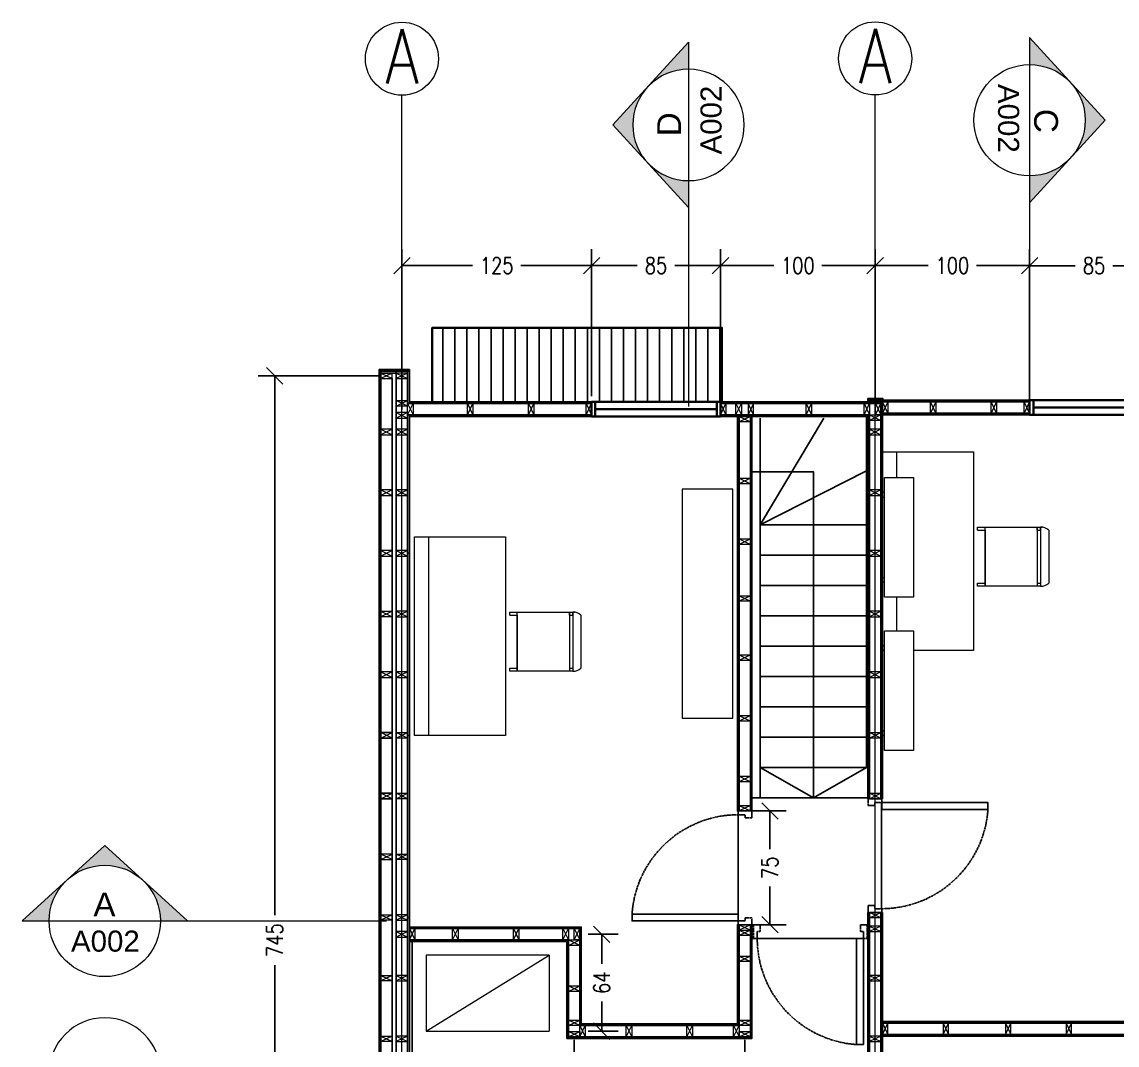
# Model space of a CAD drawing. Header units: centimetres. Extents: x 625 to 2942, y 2058 to 3293.
# Drawn here: x 1834 to 2556, y 2614 to 3289 of the extents above; entities that cross this region are included whole.
import ezdxf

# ---------------------------------------------------------------- set-up
doc = ezdxf.new("R2010")
doc.units = ezdxf.units.CM
doc.header["$MEASUREMENT"] = 0
doc.linetypes.add('CENTER', pattern=[2, 1.25, -0.25, 0.25, -0.25])
doc.layers.get('DEFPOINTS').update_dxf_attribs({"color": 210})
for name, color, linetype, lineweight in [('A-ANNO-DIMS', 3, 'Continuous', 18), ('A-ANNO-SYMB', 3, 'Continuous', 18), ('A-DETL-MCUT', 4, 'Continuous', 25), ('A-DOOR-FULL', 4, 'Continuous', 25), ('A-ELEV-MBE1', 7, 'Continuous', 35), ('A-ELEV-MBE2', 4, 'Continuous', 25), ('A-FURN', 8, 'Continuous', 18), ('A-SECT-MCUT', 7, 'Continuous', 35), ('A-WALL-STUD', 3, 'Continuous', 18)]:
    doc.layers.add(name, color=color, linetype=linetype, lineweight=lineweight)
doc.styles.add('E-ROMANS', font='romans.shx', dxfattribs={"width": 0.8})
doc.styles.get("Standard").update_dxf_attribs({"font": 'Arial.ttf'})
doc.dimstyles.new('QUOTE', dxfattribs={"dimtxt": 0.18, "dimasz": 0.18, "dimexe": 0.18, "dimexo": 0.0625, "dimgap": 0.09, "dimtad": 0, "dimdec": 4, "dimzin": 0, "dimdsep": 46, "dimtxsty": 'E-ROMANS', "dimblk": 'OBLIQUE', "dimblk1": 'OBLIQUE', "dimblk2": 'OBLIQUE', "dimcen": 0.09, "dimadec": 0, "dimazin": 0, "dimtfac": 1, "dimtdec": 4, "dimtofl": 0, "dimtmove": 0, "dimatfit": 3, "dimldrblk": 'OBLIQUE', "dimfxl": 1, "dimtolj": 1, "dimtzin": 0, "dimarcsym": 0})

# ---------------------------------------------------------------- blocks, each defined once
blk = doc.blocks.new('Sezioni')
h = blk.add_hatch(color=256)
h.dxf.hatch_style = 1
h.paths.add_polyline_path([(52520.8, 47455.1), (52264, 47220.9), (52417.6, 47220.9, -0.210523)])
h.paths.add_polyline_path([(52735.1, 47651.7), (52520.8, 47455.1, -0.388338), (52949.4, 47455.1)])
h.paths.add_polyline_path([(52949.4, 47455.1, -0.210523), (53052.6, 47220.9), (53206.2, 47220.9)])
blk.add_lwpolyline([(52264, 47220.9), (53206.2, 47220.9), (52735.1, 47651.7)], close=True)
blk.add_circle((52735.1, 47220.9), 317.5)
blk = doc.blocks.new('_Oblique')
at = {"color": 0, "linetype": 'ByBlock', "lineweight": -2}
blk.add_line((-0.5, -0.5), (0.5, 0.5), dxfattribs=at)
blk = doc.blocks.new('*D73')
at = {"layer": 'A-ANNO-DIMS', "color": 0, "lineweight": -2, "transparency": 16777216}
for p, q in [((2070.6, 3055.64), (1989.71, 3055.64)), ((2000.51, 3055.64), (2000.51, 2699.78)), ((2000.51, 2310.91), (2000.51, 2666.77)), ((2070.58, 2310.91), (1989.71, 2310.91))]:
    blk.add_line(p, q, dxfattribs=at)
at = {"layer": 'DEFPOINTS', "color": 0, "transparency": 16777216}
for p in [(2000.51, 3055.64), (2074.35, 3055.64), (2074.33, 2310.91)]:
    blk.add_point(p, dxfattribs=at)
at = {"layer": 'A-ANNO-DIMS', "color": 0, "lineweight": -2, "transparency": 16777216, "xscale": 10.8, "yscale": 10.8, "zscale": 10.8}
for p, rotation in [((2000.51, 3055.64), 90), ((2000.51, 2310.91), 270)]:
    blk.add_blockref('_Oblique', p, dxfattribs=dict(at, rotation=rotation))
at = {"layer": 'A-ANNO-DIMS', "color": 0, "transparency": 16777216, "insert": (2000.51, 2683.27), "char_height": 10.8, "attachment_point": 5, "rotation": 90, "style": 'E-ROMANS'}
blk.add_mtext('\\A1;745', dxfattribs=at)
blk = doc.blocks.new('*D74')
at = {"layer": 'A-ANNO-DIMS', "color": 0, "lineweight": -2, "transparency": 16777216}
for p, q in [((2091.21, 2683.42), (2091.21, 2592.11)), ((2198.03, 2617.55), (2198.03, 2592.11)), ((2091.21, 2602.91), (2128.73, 2602.91)), ((2198.03, 2602.91), (2160.51, 2602.91))]:
    blk.add_line(p, q, dxfattribs=at)
at = {"layer": 'DEFPOINTS', "color": 0, "transparency": 16777216}
for p in [(2091.21, 2687.17), (2198.03, 2621.3), (2198.03, 2602.91)]:
    blk.add_point(p, dxfattribs=at)
at = {"layer": 'A-ANNO-DIMS', "color": 0, "lineweight": -2, "transparency": 16777216, "xscale": 10.8, "yscale": 10.8, "zscale": 10.8, "rotation": 180}
blk.add_blockref('_Oblique', (2091.21, 2602.91), dxfattribs=at)
at = {"layer": 'A-ANNO-DIMS', "color": 0, "lineweight": -2, "transparency": 16777216, "xscale": 10.8, "yscale": 10.8, "zscale": 10.8}
blk.add_blockref('_Oblique', (2198.03, 2602.91), dxfattribs=at)
at = {"layer": 'A-ANNO-DIMS', "color": 0, "transparency": 16777216, "insert": (2144.62, 2602.91), "char_height": 10.8, "attachment_point": 5, "style": 'E-ROMANS'}
blk.add_mtext('\\A1;106', dxfattribs=at)
blk = doc.blocks.new('*D75')
at = {"layer": 'A-ANNO-DIMS', "color": 0, "lineweight": -2, "transparency": 16777216}
for p, q in [((2198.03, 2617.55), (2198.03, 2592.11)), ((2310.57, 2617.55), (2310.57, 2592.11)), ((2198.03, 2602.91), (2238.41, 2602.91)), ((2310.57, 2602.91), (2270.19, 2602.91))]:
    blk.add_line(p, q, dxfattribs=at)
at = {"layer": 'DEFPOINTS', "color": 0, "transparency": 16777216}
for p in [(2198.03, 2621.3), (2310.57, 2621.3), (2310.57, 2602.91)]:
    blk.add_point(p, dxfattribs=at)
at = {"layer": 'A-ANNO-DIMS', "color": 0, "lineweight": -2, "transparency": 16777216, "xscale": 10.8, "yscale": 10.8, "zscale": 10.8, "rotation": 180}
blk.add_blockref('_Oblique', (2198.03, 2602.91), dxfattribs=at)
at = {"layer": 'A-ANNO-DIMS', "color": 0, "lineweight": -2, "transparency": 16777216, "xscale": 10.8, "yscale": 10.8, "zscale": 10.8}
blk.add_blockref('_Oblique', (2310.57, 2602.91), dxfattribs=at)
at = {"layer": 'A-ANNO-DIMS', "color": 0, "transparency": 16777216, "insert": (2254.3, 2602.91), "char_height": 10.8, "attachment_point": 5, "style": 'E-ROMANS'}
blk.add_mtext('\\A1;112', dxfattribs=at)
blk = doc.blocks.new('*D76')
at = {"layer": 'A-ANNO-DIMS', "color": 0, "lineweight": -2, "transparency": 16777216}
for p, q in [((2207.33, 2687.17), (2227.07, 2687.17)), ((2216.27, 2687.17), (2216.27, 2667.6)), ((2216.27, 2623.25), (2216.27, 2642.81)), ((2207.33, 2623.25), (2227.07, 2623.25))]:
    blk.add_line(p, q, dxfattribs=at)
at = {"layer": 'DEFPOINTS', "color": 0, "transparency": 16777216}
for p in [(2203.58, 2687.17), (2216.27, 2687.17), (2203.58, 2623.25)]:
    blk.add_point(p, dxfattribs=at)
at = {"layer": 'A-ANNO-DIMS', "color": 0, "lineweight": -2, "transparency": 16777216, "xscale": 10.8, "yscale": 10.8, "zscale": 10.8}
for p, rotation in [((2216.27, 2687.17), 90), ((2216.27, 2623.25), 270)]:
    blk.add_blockref('_Oblique', p, dxfattribs=dict(at, rotation=rotation))
at = {"layer": 'A-ANNO-DIMS', "color": 0, "transparency": 16777216, "insert": (2216.27, 2655.21), "char_height": 10.8, "attachment_point": 5, "rotation": 90, "style": 'E-ROMANS'}
blk.add_mtext('\\A1;64', dxfattribs=at)
blk = doc.blocks.new('*D78')
at = {"layer": 'A-ANNO-DIMS', "color": 0, "lineweight": -2, "transparency": 16777216}
for p, q in [((2314.57, 2768.56), (2337.97, 2768.56)), ((2327.17, 2768.56), (2327.17, 2743.42)), ((2327.17, 2693.49), (2327.17, 2718.63)), ((2314.57, 2693.49), (2337.97, 2693.49))]:
    blk.add_line(p, q, dxfattribs=at)
at = {"layer": 'DEFPOINTS', "color": 0, "transparency": 16777216}
for p in [(2310.82, 2768.56), (2327.17, 2768.56), (2310.82, 2693.49)]:
    blk.add_point(p, dxfattribs=at)
at = {"layer": 'A-ANNO-DIMS', "color": 0, "lineweight": -2, "transparency": 16777216, "xscale": 10.8, "yscale": 10.8, "zscale": 10.8}
for p, rotation in [((2327.17, 2768.56), 90), ((2327.17, 2693.49), 270)]:
    blk.add_blockref('_Oblique', p, dxfattribs=dict(at, rotation=rotation))
at = {"layer": 'A-ANNO-DIMS', "color": 0, "transparency": 16777216, "insert": (2327.17, 2731.03), "char_height": 10.8, "width": 27.8472, "attachment_point": 5, "rotation": 90, "style": 'E-ROMANS'}
blk.add_mtext('\\A1;75', dxfattribs=at)
blk = doc.blocks.new('*D79')
at = {"layer": 'A-ANNO-DIMS', "color": 0, "lineweight": -2, "transparency": 16777216}
for p, q in [((2084.45, 3033.36), (2084.45, 3139.2)), ((2209.52, 3042.17), (2209.52, 3139.2)), ((2084.45, 3128.4), (2131.1, 3128.4)), ((2209.52, 3128.4), (2162.88, 3128.4))]:
    blk.add_line(p, q, dxfattribs=at)
at = {"layer": 'DEFPOINTS', "color": 0, "transparency": 16777216}
for p in [(2209.52, 3128.4), (2209.52, 3038.42), (2084.45, 3029.61)]:
    blk.add_point(p, dxfattribs=at)
at = {"layer": 'A-ANNO-DIMS', "color": 0, "lineweight": -2, "transparency": 16777216, "xscale": 10.8, "yscale": 10.8, "zscale": 10.8, "rotation": 180}
blk.add_blockref('_Oblique', (2084.45, 3128.4), dxfattribs=at)
at = {"layer": 'A-ANNO-DIMS', "color": 0, "lineweight": -2, "transparency": 16777216, "xscale": 10.8, "yscale": 10.8, "zscale": 10.8}
blk.add_blockref('_Oblique', (2209.52, 3128.4), dxfattribs=at)
at = {"layer": 'A-ANNO-DIMS', "color": 0, "transparency": 16777216, "insert": (2146.99, 3128.4), "char_height": 10.8, "attachment_point": 5, "style": 'E-ROMANS'}
blk.add_mtext('\\A1;125', dxfattribs=at)
blk = doc.blocks.new('*D80')
at = {"layer": 'A-ANNO-DIMS', "color": 0, "lineweight": -2, "transparency": 16777216}
for p, q in [((2209.52, 3042.17), (2209.52, 3139.2)), ((2294.61, 3042.17), (2294.61, 3139.2)), ((2209.52, 3128.4), (2239.67, 3128.4)), ((2294.61, 3128.4), (2264.46, 3128.4))]:
    blk.add_line(p, q, dxfattribs=at)
at = {"layer": 'DEFPOINTS', "color": 0, "transparency": 16777216}
for p in [(2294.61, 3128.4), (2209.52, 3038.42), (2294.61, 3038.42)]:
    blk.add_point(p, dxfattribs=at)
at = {"layer": 'A-ANNO-DIMS', "color": 0, "lineweight": -2, "transparency": 16777216, "xscale": 10.8, "yscale": 10.8, "zscale": 10.8, "rotation": 180}
blk.add_blockref('_Oblique', (2209.52, 3128.4), dxfattribs=at)
at = {"layer": 'A-ANNO-DIMS', "color": 0, "lineweight": -2, "transparency": 16777216, "xscale": 10.8, "yscale": 10.8, "zscale": 10.8}
blk.add_blockref('_Oblique', (2294.61, 3128.4), dxfattribs=at)
at = {"layer": 'A-ANNO-DIMS', "color": 0, "transparency": 16777216, "insert": (2252.06, 3128.4), "char_height": 10.8, "attachment_point": 5, "style": 'E-ROMANS'}
blk.add_mtext('\\A1;85', dxfattribs=at)
blk = doc.blocks.new('*D81')
at = {"layer": 'A-ANNO-DIMS', "color": 0, "lineweight": -2, "transparency": 16777216}
for p, q in [((2294.61, 3042.17), (2294.61, 3139.2)), ((2396.65, 3031.76), (2396.65, 3139.2)), ((2294.61, 3128.4), (2329.74, 3128.4)), ((2396.65, 3128.4), (2361.52, 3128.4))]:
    blk.add_line(p, q, dxfattribs=at)
at = {"layer": 'DEFPOINTS', "color": 0, "transparency": 16777216}
for p in [(2396.65, 3128.4), (2294.61, 3038.42), (2396.65, 3028.01)]:
    blk.add_point(p, dxfattribs=at)
at = {"layer": 'A-ANNO-DIMS', "color": 0, "lineweight": -2, "transparency": 16777216, "xscale": 10.8, "yscale": 10.8, "zscale": 10.8, "rotation": 180}
blk.add_blockref('_Oblique', (2294.61, 3128.4), dxfattribs=at)
at = {"layer": 'A-ANNO-DIMS', "color": 0, "lineweight": -2, "transparency": 16777216, "xscale": 10.8, "yscale": 10.8, "zscale": 10.8}
blk.add_blockref('_Oblique', (2396.65, 3128.4), dxfattribs=at)
at = {"layer": 'A-ANNO-DIMS', "color": 0, "transparency": 16777216, "insert": (2345.63, 3128.4), "char_height": 10.8, "attachment_point": 5, "style": 'E-ROMANS'}
blk.add_mtext('\\A1;100', dxfattribs=at)
blk = doc.blocks.new('*D82')
at = {"layer": 'A-ANNO-DIMS', "color": 0, "lineweight": -2, "transparency": 16777216}
for p, q in [((2396.65, 3031.76), (2396.65, 3139.2)), ((2498.5, 3033.68), (2498.5, 3139.2)), ((2396.65, 3128.4), (2431.68, 3128.4)), ((2498.5, 3128.4), (2463.47, 3128.4))]:
    blk.add_line(p, q, dxfattribs=at)
at = {"layer": 'DEFPOINTS', "color": 0, "transparency": 16777216}
for p in [(2498.5, 3128.4), (2396.65, 3028.01), (2498.5, 3029.93)]:
    blk.add_point(p, dxfattribs=at)
at = {"layer": 'A-ANNO-DIMS', "color": 0, "lineweight": -2, "transparency": 16777216, "xscale": 10.8, "yscale": 10.8, "zscale": 10.8, "rotation": 180}
blk.add_blockref('_Oblique', (2396.65, 3128.4), dxfattribs=at)
at = {"layer": 'A-ANNO-DIMS', "color": 0, "lineweight": -2, "transparency": 16777216, "xscale": 10.8, "yscale": 10.8, "zscale": 10.8}
blk.add_blockref('_Oblique', (2498.5, 3128.4), dxfattribs=at)
at = {"layer": 'A-ANNO-DIMS', "color": 0, "transparency": 16777216, "insert": (2447.58, 3128.4), "char_height": 10.8, "attachment_point": 5, "style": 'E-ROMANS'}
blk.add_mtext('\\A1;100', dxfattribs=at)
blk = doc.blocks.new('*D83')
at = {"layer": 'A-ANNO-DIMS', "color": 0, "lineweight": -2, "transparency": 16777216}
for p, q in [((2498.5, 3043.29), (2498.5, 3139.11)), ((2583.58, 3043.29), (2583.58, 3139.11)), ((2498.5, 3128.31), (2528.64, 3128.31)), ((2583.58, 3128.31), (2553.43, 3128.31))]:
    blk.add_line(p, q, dxfattribs=at)
at = {"layer": 'DEFPOINTS', "color": 0, "transparency": 16777216}
for p in [(2583.58, 3128.31), (2498.5, 3039.54), (2583.58, 3039.54)]:
    blk.add_point(p, dxfattribs=at)
at = {"layer": 'A-ANNO-DIMS', "color": 0, "lineweight": -2, "transparency": 16777216, "xscale": 10.8, "yscale": 10.8, "zscale": 10.8, "rotation": 180}
blk.add_blockref('_Oblique', (2498.5, 3128.31), dxfattribs=at)
at = {"layer": 'A-ANNO-DIMS', "color": 0, "lineweight": -2, "transparency": 16777216, "xscale": 10.8, "yscale": 10.8, "zscale": 10.8}
blk.add_blockref('_Oblique', (2583.58, 3128.31), dxfattribs=at)
at = {"layer": 'A-ANNO-DIMS', "color": 0, "transparency": 16777216, "insert": (2541.04, 3128.31), "char_height": 10.8, "attachment_point": 5, "style": 'E-ROMANS'}
blk.add_mtext('\\A1;85', dxfattribs=at)

msp = doc.modelspace()

# ---------------------------------------------------------------- hatches: boundary and pattern name
at = {"layer": 'A-ELEV-MBE2'}
h = msp.add_hatch(dxfattribs=at)
h.set_pattern_fill('LINE', color=256, scale=2.502421, angle=90, style=0)
h.set_pattern_definition([(90, (-43708.4484, -1992.396), (-7.9451858, 5e-16), [])])
h.paths.add_polyline_path([(2295.5074, 3087.37061), (2104.47184, 3087.37061), (2104.47184, 3059.74346), (2295.5074, 3059.74312)])
h.paths.add_polyline_path([(2295.5074, 3059.74312), (2104.47184, 3059.74346), (2104.47184, 3038.42394), (2209.52343, 3038.42397), (2212.02586, 3038.42397), (2212.02666, 3038.42413), (2292.10293, 3038.42397), (2294.60535, 3038.42397), (2294.60535, 3038.42393), (2295.5074, 3038.42393)])

# ---------------------------------------------------------------- linework, layer by layer
for p, q in [((2401.40803, 2818.41135), (2401.40803, 2821.41135)), ((2401.40803, 2821.41135), (2402.90803, 2821.41135)), ((2402.90803, 2818.41135), (2401.40803, 2818.41135))]:
    msp.add_line(p, q)
at = {"layer": 'A-ANNO-SYMB'}
for p, q in [((2084.45684, 2106.21891), (2084.45684, 3240.75941)), ((2396.65407, 2106.4032), (2396.65407, 3240.9437)), ((2498.49698, 3188.87743), (2498.49698, 3038.43604)), ((2273.50559, 3185.76126), (2273.50559, 3035.31986)), ((1923.81756, 2695.94893), (2074.25895, 2695.94893))]:
    msp.add_line(p, q, dxfattribs=at)
for centre in [(2084.45684, 3264.87363), (2396.65407, 3265.05792)]:
    msp.add_circle(centre, 24.11422, dxfattribs=at)
at = {"layer": 'A-DETL-MCUT'}
for p, q in [((2079.60743, 3058.64242), (2079.60743, 3059.74349)), ((2079.60798, 3057.43689), (2080.70814, 3057.43707)), ((2314.3248, 2693.49026), (2316.32678, 2693.49026)), ((2391.3994, 2693.49026), (2391.89942, 2693.49026)), ((2316.32678, 2684.48154), (2314.32484, 2684.48154)), ((2391.3994, 2684.48154), (2391.89938, 2684.48154))]:
    msp.add_line(p, q, dxfattribs=at)
for points in [[(2069.39277, 2938.51966), (2069.39591, 3058.63842), (2070.59707, 3058.63839), (2070.59393, 2938.51963)], [(2088.20594, 3037.32287), (2088.20574, 3058.64242), (2089.4069, 3058.64242), (2089.4075, 3037.32287)], [(2401.40866, 3038.42393), (2401.40866, 3037.32287), (2294.60535, 3037.32287), (2294.60535, 3038.42393)], [(2391.79376, 3040.63817), (2391.79376, 3039.5371), (2401.80344, 3039.5371), (2401.80344, 3040.63817)], [(2392.89483, 3038.43604), (2392.89483, 3039.5371), (2498.49698, 3039.5371), (2498.49698, 3038.43604)], [(2401.40866, 3037.32287), (2401.40719, 2938.52748), (2400.40623, 2938.52748), (2400.4077, 3037.32287)], [(2088.20645, 2938.52758), (2088.20623, 3029.8156), (2089.40741, 3029.8156), (2089.40761, 2938.52758)], [(2089.40741, 3029.8156), (2089.40741, 3028.81463), (2209.52344, 3028.81463), (2209.52344, 3029.8156)], [(2294.60535, 3029.81561), (2392.90043, 3029.81561), (2392.90043, 3028.81464), (2294.60535, 3028.81464)], [(2305.81661, 2908.69845), (2306.81758, 2908.69844), (2306.81758, 3028.81464), (2305.81661, 3028.81464)], [(2314.32484, 2908.69844), (2315.32581, 2908.69843), (2315.32581, 3028.81464), (2314.32484, 3028.81464)], [(2392.90043, 3028.81464), (2392.90043, 2938.52758), (2391.89947, 2938.52758), (2391.89947, 3028.81464)], [(2498.49698, 3029.92783), (2401.40306, 3029.92738), (2401.40306, 3030.92835), (2498.49698, 3030.9288)], [(2070.59062, 2818.40479), (2070.59393, 2938.52098), (2069.39277, 2938.52101), (2069.38946, 2818.40482)], [(2088.2062, 2818.41138), (2088.20594, 2938.52758), (2089.4071, 2938.52758), (2089.40736, 2818.41138)], [(2392.90043, 2938.52758), (2392.89959, 2818.41135), (2391.89863, 2818.41135), (2391.89947, 2938.52758)], [(2401.40782, 2938.52752), (2401.40782, 2818.41132), (2400.40686, 2818.41132), (2400.40686, 2938.52752)], [(2305.81661, 2908.69843), (2306.81758, 2908.69844), (2306.81758, 2768.56288), (2305.81661, 2768.56288)], [(2314.32484, 2908.69844), (2315.32581, 2908.69845), (2315.32581, 2768.56288), (2314.32484, 2768.56288)], [(2070.58757, 2698.28859), (2070.59089, 2818.40479), (2069.38972, 2818.40482), (2069.38641, 2698.28862)], [(2088.2062, 2698.29519), (2088.20594, 2818.41138), (2089.4071, 2818.41138), (2089.40736, 2698.29519)], [(2392.90043, 2818.41135), (2392.89959, 2776.61616), (2391.89863, 2776.61616), (2391.89947, 2818.41135)], [(2401.40803, 2818.41135), (2401.40803, 2776.61616), (2400.40707, 2776.61616), (2400.40707, 2818.41135)], [(2070.58458, 2578.1724), (2070.58757, 2698.28859), (2069.38641, 2698.28862), (2069.38342, 2578.17243)], [(2088.20614, 2578.17899), (2088.2062, 2698.29519), (2089.40736, 2698.29519), (2089.4073, 2578.17899)], [(2392.90043, 2701.54354), (2392.8998, 2578.17899), (2391.89884, 2578.17899), (2391.89947, 2701.54354)], [(2401.40824, 2701.54354), (2401.40845, 2578.17899), (2400.40749, 2578.17913), (2400.40728, 2701.54354)], [(2089.40727, 2691.92133), (2089.40726, 2690.92036), (2202.78066, 2690.92036), (2202.78065, 2691.92133)], [(2201.77969, 2627.00299), (2202.78065, 2627.00298), (2202.78354, 2690.9204), (2201.78258, 2690.9204)], [(2305.81661, 2628.00396), (2306.81758, 2628.00395), (2306.81758, 2693.49026), (2305.81661, 2693.49026)], [(2314.32484, 2618.49476), (2315.32581, 2618.49475), (2315.32581, 2693.49026), (2314.32484, 2693.49026)], [(2089.40736, 2683.41308), (2089.40735, 2682.41212), (2193.27146, 2682.41213), (2193.27146, 2683.4131)], [(2193.27146, 2619.49573), (2194.27242, 2619.49572), (2194.27242, 2683.4131), (2193.27146, 2683.4131)], [(2202.78066, 2628.00395), (2202.78065, 2627.00299), (2306.81758, 2627.00299), (2306.81758, 2628.00395)], [(2401.40837, 2628.52893), (2401.40837, 2629.63), (2583.58409, 2629.63), (2583.58409, 2628.52893)], [(2193.27146, 2619.49572), (2193.27145, 2618.49476), (2314.32484, 2618.49476), (2314.32484, 2619.49572)], [(2583.58449, 2620.02073), (2401.40826, 2620.02028), (2401.40826, 2621.02124), (2583.58449, 2621.0217)]]:
    msp.add_lwpolyline(points, close=True, dxfattribs=at)
for points in [[(2079.60743, 3059.74349), (2069.39532, 3059.74356), (2069.39532, 3058.6425), (2079.60742, 3058.64242)], [(2079.60798, 3057.43689), (2070.59697, 3057.43742), (2070.59707, 3058.63839), (2079.60801, 3058.63816)], [(2079.60743, 3059.74349), (2089.40683, 3059.74349), (2089.40683, 3058.64242), (2079.60743, 3058.64242)], [(2209.52343, 3037.3227), (2089.40725, 3037.32287), (2089.40725, 3038.42393), (2209.52343, 3038.42397)]]:
    msp.add_lwpolyline(points, dxfattribs=at)
at = {"layer": 'A-DOOR-FULL'}
for p, q in [((2400.78516, 2704.04596), (2400.89127, 2774.38186)), ((2306.31714, 2766.06046), (2306.31714, 2695.99268)), ((2318.8292, 2684.48154), (2388.89698, 2684.48154))]:
    msp.add_line(p, q, dxfattribs=at)
at = {"layer": 'A-DOOR-FULL', "linetype": 'CENTER'}
for points in [[(2400.99738, 2774.11374), (2400.99738, 2776.61616), (2391.98866, 2776.61616), (2391.98866, 2772.1118), (2396.49302, 2772.1118), (2396.49302, 2774.11374), (2400.99738, 2774.11374)], [(2306.31714, 2766.06046), (2306.31714, 2768.56288), (2315.32585, 2768.56288), (2315.32585, 2764.05852), (2310.82149, 2764.05852), (2310.82149, 2766.06046), (2306.31714, 2766.06046)], [(2400.99738, 2704.04596), (2400.99738, 2701.54354), (2391.98866, 2701.54354), (2391.98866, 2706.04789), (2396.49302, 2706.04789), (2396.49302, 2704.04596), (2400.99738, 2704.04596)], [(2306.31714, 2695.99268), (2306.31714, 2693.49026), (2315.32585, 2693.49026), (2315.32585, 2697.99461), (2310.82149, 2697.99461), (2310.82149, 2695.99268), (2306.31714, 2695.99268)], [(2318.8292, 2684.48154), (2316.32678, 2684.48154), (2316.32678, 2693.49026), (2320.83114, 2693.49026), (2320.83114, 2688.9859), (2318.8292, 2688.9859), (2318.8292, 2684.48154)], [(2388.89698, 2684.48154), (2391.3994, 2684.48154), (2391.3994, 2693.49026), (2386.89504, 2693.49026), (2386.89504, 2688.9859), (2388.89698, 2688.9859), (2388.89698, 2684.48154)]]:
    msp.add_lwpolyline(points, dxfattribs=at)
at = {"layer": 'A-DOOR-FULL'}
for points in [[(2471.06516, 2769.60938), (2400.99738, 2769.60938), (2400.99738, 2774.11374), (2471.06516, 2774.11374), (2471.06516, 2769.60938)], [(2236.24936, 2700.49703), (2306.31714, 2700.49703), (2306.31714, 2695.99268), (2236.24936, 2695.99268), (2236.24936, 2700.49703)], [(2384.39262, 2614.41376), (2384.39262, 2684.48154), (2388.89698, 2684.48154), (2388.89698, 2614.41376), (2384.39262, 2614.41376)]]:
    msp.add_lwpolyline(points, dxfattribs=at)
at = {"layer": 'A-DOOR-FULL', "linetype": 'CENTER'}
for centre, start, end in [((2400.89127, 2774.38186), 270.08643498, 356.10933947), ((2306.42324, 2695.72455), 90.08643498, 176.10933947), ((2389.16511, 2684.58765), 180.08643498, 266.10933947)]:
    msp.add_arc(centre, 70.33599, start, end, dxfattribs=at)
at = {"layer": 'A-ELEV-MBE1', "color": 0}
for p, q in [((2212.02666, 3038.42413), (2292.10293, 3038.42397)), ((2583.57889, 3039.5371), (2498.49698, 3039.5371)), ((2212.02606, 3033.6193), (2292.10233, 3033.61914)), ((2212.02626, 3028.81479), (2292.10253, 3028.81463)), ((2583.57929, 3029.92738), (2498.49698, 3029.92738))]:
    msp.add_line(p, q, dxfattribs=at)
at = {"layer": 'A-ELEV-MBE1', "color": 0, "linetype": 'Continuous'}
msp.add_line((2581.07667, 3034.68243), (2501.05019, 3034.68254), dxfattribs=at)
at = {"layer": 'A-ELEV-MBE1', "color": 0}
msp.add_lwpolyline([(2295.5074, 3038.42393), (2295.5074, 3087.37061), (2104.47184, 3087.37061), (2104.47184, 3038.42394)], dxfattribs=at)
for points in [[(2209.52343, 3038.42397), (2212.02586, 3038.42397), (2212.02626, 3028.81463), (2209.52383, 3028.81463)], [(2294.60535, 3038.42397), (2292.10293, 3038.42397), (2292.10253, 3028.81463), (2294.60495, 3028.81463)], [(2500.9998, 3029.92738), (2498.49738, 3029.92738), (2498.49698, 3039.5371), (2500.9994, 3039.5371)]]:
    msp.add_lwpolyline(points, close=True, dxfattribs=at)
at = {"layer": 'A-ELEV-MBE2'}
for p, q in [((2080.70814, 2336.94566), (2080.70814, 3058.64242)), ((2078.08576, 2312.7158), (2078.10418, 3053.83349)), ((2320.83057, 2957.34599), (2320.83057, 2897.28789)), ((2320.83057, 2897.28789), (2320.83057, 2777.1717)), ((2315.32581, 2777.1717), (2391.89932, 2777.1717))]:
    msp.add_line(p, q, dxfattribs=at)
for points in [[(2320.83057, 2957.34599), (2362.8066, 3027.81376)], [(2320.83057, 2957.34599), (2320.83057, 3027.8137)], [(2391.89932, 2797.19107), (2390.89835, 2797.19107), (2390.89835, 3028.81464)], [(2355.86446, 2897.28789), (2355.86446, 2992.37988), (2315.32581, 2992.37988)], [(2320.83057, 2957.34599), (2390.89835, 2992.89499)], [(2320.83057, 2957.34599), (2390.89835, 2957.34599)], [(2320.83057, 2937.32663), (2390.89835, 2937.32663)], [(2320.83057, 2917.30726), (2390.89835, 2917.30726)], [(2320.83057, 2897.28789), (2390.89835, 2897.28789)], [(2355.86446, 2777.1717), (2355.86446, 2897.28789)], [(2320.83057, 2877.26853), (2390.89835, 2877.26853)], [(2320.83057, 2857.24916), (2390.89835, 2857.24916)], [(2320.83057, 2837.2298), (2390.89835, 2837.2298)], [(2320.83057, 2817.21043), (2390.89835, 2817.21043)], [(2320.83057, 2797.19107), (2390.89835, 2797.19107)], [(2390.89835, 2797.19107), (2355.86446, 2777.1717), (2320.83057, 2797.19107)]]:
    msp.add_lwpolyline(points, dxfattribs=at)
at = {"layer": 'A-FURN'}
for p, q in [((2401.40803, 3005.49701), (2461.40803, 3005.49701)), ((2410.83498, 2988.56631), (2410.83498, 3005.49701)), ((2461.40803, 3005.49701), (2461.40803, 2874.49701)), ((2402.90779, 2988.56631), (2421.90779, 2988.56631)), ((2402.90779, 2909.56631), (2402.90779, 2988.56631)), ((2421.90779, 2988.56631), (2421.90779, 2909.56631)), ((2402.90779, 2978.56631), (2401.40779, 2978.56631)), ((2401.40779, 2975.56631), (2402.90779, 2975.56631)), ((2464.128, 2955.80747), (2506.83712, 2955.80747)), ((2464.128, 2953.80747), (2464.128, 2955.80747)), ((2469.14596, 2916.80747), (2469.14596, 2955.80747)), ((2503.60832, 2953.81416), (2503.60832, 2955.80747)), ((2503.60832, 2955.80747), (2503.60832, 2916.80747)), ((2505.8017, 2953.81453), (2505.8017, 2955.80747)), ((2505.8017, 2955.80747), (2505.8017, 2916.80747)), ((2092.81289, 2949.41139), (2152.81289, 2949.41139)), ((2092.81289, 2818.41139), (2092.81289, 2949.41139)), ((2102.23984, 2932.48069), (2102.23984, 2949.41139)), ((2152.81289, 2949.41139), (2152.81289, 2818.41138)), ((2464.128, 2953.80747), (2469.14596, 2953.80832)), ((2469.14596, 2953.80832), (2469.14596, 2916.80747)), ((2503.60832, 2953.81416), (2505.8017, 2953.81453)), ((2511.128, 2953.81543), (2511.128, 2918.81546)), ((2102.23984, 2818.41138), (2102.23984, 2932.48069)), ((2401.40779, 2922.56631), (2402.90779, 2922.56631)), ((2402.90779, 2919.56631), (2401.40779, 2919.56631)), ((2464.128, 2918.8075), (2469.14596, 2918.80835)), ((2464.128, 2916.80747), (2464.128, 2918.8075)), ((2505.8017, 2916.80747), (2464.128, 2916.80747)), ((2503.60832, 2918.81418), (2505.8017, 2918.81455)), ((2421.90779, 2909.56631), (2402.90779, 2909.56631)), ((2410.83498, 2887.41135), (2410.83498, 2909.56631)), ((2410.83498, 2906.53212), (2410.83498, 2909.56631)), ((2155.53286, 2899.72185), (2198.24198, 2899.72185)), ((2155.53286, 2897.72185), (2155.53286, 2899.72185)), ((2155.53286, 2897.72185), (2160.55081, 2897.7227)), ((2160.55081, 2860.72185), (2160.55081, 2899.72185)), ((2160.55081, 2897.7227), (2160.55081, 2860.72185)), ((2195.01318, 2897.72853), (2195.01318, 2899.72185)), ((2195.01318, 2899.72185), (2195.01318, 2860.72185)), ((2195.01318, 2897.72853), (2197.20656, 2897.7289)), ((2197.20656, 2897.7289), (2197.20656, 2899.72185)), ((2197.20656, 2899.72185), (2197.20656, 2860.72185)), ((2202.53286, 2897.72981), (2202.53286, 2862.72983)), ((2402.90803, 2887.41135), (2421.90803, 2887.41135)), ((2402.90803, 2808.41135), (2402.90803, 2887.41135)), ((2421.90803, 2887.41135), (2421.90803, 2808.41135)), ((2402.90803, 2877.41135), (2401.40803, 2877.41135)), ((2402.90803, 2874.49701), (2401.40782, 2874.49701)), ((2461.40803, 2874.49701), (2421.90803, 2874.49701)), ((2155.53286, 2862.72187), (2160.55081, 2862.72272)), ((2155.53286, 2860.72185), (2155.53286, 2862.72187)), ((2195.01318, 2862.72856), (2197.20656, 2862.72893)), ((2197.20656, 2860.72185), (2155.53286, 2860.72185)), ((2152.81289, 2818.41138), (2092.81289, 2818.41138)), ((2421.90803, 2808.41135), (2402.90803, 2808.41135)), ((2181.5234, 2673.34129), (2100.5234, 2673.34129)), ((2100.5234, 2673.34129), (2100.5234, 2623.34129)), ((2100.5234, 2623.34129), (2181.5234, 2673.34129)), ((2181.5234, 2673.34129), (2181.5234, 2623.34129)), ((2100.5234, 2623.34129), (2181.5234, 2623.34129))]:
    msp.add_line(p, q, dxfattribs=at)
at = {"layer": 'A-FURN', "color": 0}
msp.add_line((2201.78234, 2619.49565), (2201.78206, 2619.49565), dxfattribs=at)
at = {"layer": 'A-FURN'}
msp.add_lwpolyline([(2302.79899, 2980.96533), (2269.37046, 2980.96533), (2269.37046, 2829.80375), (2302.79899, 2829.80375)], close=True, dxfattribs=at)
for centre, radius, start, end in [((2506.31941, 2949.07499), 6.75236, 44.59109062, 94.39722821), ((2505.8017, 2924.87564), 8.06817, 270, 311.31226076), ((2197.72427, 2892.98936), 6.75236, 44.59109062, 94.39722821), ((2197.20656, 2868.79002), 8.06817, 270, 311.31226076)]:
    msp.add_arc(centre, radius, start, end, dxfattribs=at)
at = {"layer": 'A-SECT-MCUT', "color": 0}
msp.add_line((2401.40803, 2776.61616), (2400.40749, 2776.61616), dxfattribs=at)
at = {"layer": 'A-WALL-STUD'}
for p, q in [((2078.10427, 3057.43697), (2070.59692, 3053.83368)), ((2070.59701, 3057.43717), (2078.10418, 3053.83349)), ((2088.2068, 3057.4412), (2080.69954, 3053.83771)), ((2080.69954, 3057.4412), (2088.2068, 3053.83771)), ((2088.20561, 3035.72414), (2080.69835, 3039.32763)), ((2080.69835, 3035.72414), (2088.20561, 3039.32763)), ((2088.20561, 3029.8156), (2091.8091, 3037.32287)), ((2088.20561, 3037.32287), (2091.8091, 3029.8156)), ((2127.64366, 3029.81558), (2131.24715, 3037.32284)), ((2127.64366, 3037.32284), (2131.24715, 3029.81558)), ((2167.88358, 3029.81558), (2171.48706, 3037.32284)), ((2167.88358, 3037.32284), (2171.48706, 3029.81558)), ((2205.91995, 3029.81544), (2209.52343, 3037.3227)), ((2205.91995, 3037.3227), (2209.52343, 3029.81544)), ((2294.60535, 3029.81561), (2298.20883, 3037.32287)), ((2294.60535, 3037.32287), (2298.20883, 3029.81561)), ((2304.76559, 3029.81463), (2308.36908, 3037.32189)), ((2304.76559, 3037.32189), (2308.36908, 3029.81463)), ((2316.37683, 3029.81463), (2312.77334, 3037.32189)), ((2316.37683, 3037.32189), (2312.77334, 3029.81463)), ((2351.05842, 3029.8156), (2354.66191, 3037.32287)), ((2351.05842, 3037.32287), (2354.66191, 3029.8156)), ((2389.29695, 3029.8156), (2392.90044, 3037.32287)), ((2389.29695, 3037.32287), (2392.90044, 3029.8156)), ((2396.80421, 3029.81548), (2400.4077, 3037.32274)), ((2396.80421, 3037.32274), (2400.4077, 3029.81548)), ((2405.00654, 3038.43561), (2401.40306, 3030.92835)), ((2405.00654, 3030.92835), (2401.40306, 3038.43561)), ((2436.73724, 3038.43606), (2433.13375, 3030.9288)), ((2436.73724, 3030.9288), (2433.13375, 3038.43606)), ((2476.77597, 3038.43606), (2473.17248, 3030.9288)), ((2476.77597, 3030.9288), (2473.17248, 3038.43606)), ((2498.49734, 3038.43588), (2494.89385, 3030.92862)), ((2498.49734, 3030.92862), (2494.89385, 3038.43588)), ((2088.20561, 3031.41433), (2080.69835, 3027.81084)), ((2080.69835, 3031.41433), (2088.20561, 3027.81084)), ((2306.81758, 3028.81464), (2314.32484, 3025.21115)), ((2314.32484, 3028.81464), (2306.81758, 3025.21115)), ((2392.90043, 3029.81561), (2400.4077, 3026.21212)), ((2400.4077, 3029.81561), (2392.90043, 3026.21212)), ((2078.10351, 3020.39954), (2070.59616, 3016.79624)), ((2070.59625, 3020.39973), (2078.10342, 3016.79605)), ((2088.20561, 3020.40679), (2080.69835, 3016.8033)), ((2080.69835, 3020.40679), (2088.20561, 3016.8033)), ((2088.20561, 3020.40679), (2080.69835, 3016.8033)), ((2080.69835, 3020.40679), (2088.20561, 3016.8033)), ((2400.40623, 3020.40679), (2392.89896, 3016.8033)), ((2392.89896, 3020.40679), (2400.40623, 3016.8033)), ((2306.81758, 2988.07523), (2314.32484, 2984.47174)), ((2314.32484, 2988.07523), (2306.81758, 2984.47174)), ((2078.10217, 2980.36264), (2070.59482, 2976.75934)), ((2070.59491, 2980.36283), (2078.10208, 2976.75915)), ((2078.1025, 2980.36081), (2070.59514, 2976.75751)), ((2070.59524, 2980.361), (2078.10241, 2976.75732)), ((2088.20561, 2980.36805), (2080.69835, 2976.76457)), ((2080.69835, 2980.36805), (2088.20561, 2976.76457)), ((2400.4077, 2980.36805), (2392.90043, 2976.76457)), ((2392.90043, 2980.36805), (2400.4077, 2976.76457)), ((2400.4077, 2980.36805), (2392.90043, 2976.76457)), ((2392.90043, 2980.36805), (2400.4077, 2976.76457)), ((2306.81758, 2948.0365), (2314.32484, 2944.43301)), ((2314.32484, 2948.0365), (2306.81758, 2944.43301)), ((2078.10115, 2940.32391), (2070.5938, 2936.72061)), ((2070.59389, 2940.3241), (2078.10106, 2936.72042)), ((2088.20561, 2940.32932), (2080.69835, 2936.72584)), ((2080.69835, 2940.32932), (2088.20561, 2936.72584)), ((2400.40623, 2940.32923), (2392.89896, 2936.72574)), ((2392.89896, 2940.32923), (2400.40623, 2936.72574)), ((2306.81758, 2910.50019), (2314.32484, 2906.8967)), ((2314.32484, 2910.50019), (2306.81758, 2906.8967)), ((2078.10023, 2900.2838), (2070.59287, 2896.68051)), ((2070.59296, 2900.28399), (2078.10013, 2896.68032)), ((2088.20561, 2900.29059), (2080.69835, 2896.68711)), ((2080.69835, 2900.29059), (2088.20561, 2896.68711)), ((2400.4077, 2900.29059), (2392.90043, 2896.68711)), ((2392.90043, 2900.29059), (2400.4077, 2896.68711)), ((2306.81762, 2871.46242), (2314.32488, 2867.85894)), ((2314.32488, 2871.46242), (2306.81762, 2867.85894)), ((2078.09912, 2860.24644), (2070.59177, 2856.64315)), ((2070.59186, 2860.24663), (2078.09903, 2856.64296)), ((2088.20561, 2860.25186), (2080.69835, 2856.64837)), ((2080.69835, 2860.25186), (2088.20561, 2856.64837)), ((2400.40749, 2860.25186), (2392.90022, 2856.64837)), ((2392.90022, 2860.25186), (2400.40749, 2856.64837)), ((2306.81762, 2831.42369), (2314.32488, 2827.8202)), ((2314.32488, 2831.42369), (2306.81762, 2827.8202)), ((2070.59075, 2816.60428), (2078.0981, 2820.20757)), ((2078.09801, 2816.60409), (2070.59084, 2820.20776)), ((2070.59084, 2816.6029), (2078.09819, 2820.2062)), ((2078.0981, 2816.60271), (2070.59093, 2820.20639)), ((2088.20561, 2816.6095), (2080.69835, 2820.21299)), ((2080.69835, 2816.6095), (2088.20561, 2820.21299)), ((2400.40686, 2816.60961), (2392.89959, 2820.2131)), ((2392.89959, 2816.60961), (2400.40686, 2820.2131)), ((2306.81762, 2791.38496), (2314.32488, 2787.78147)), ((2314.32488, 2791.38496), (2306.81762, 2787.78147)), ((2070.58974, 2776.56555), (2078.09709, 2780.16884)), ((2070.58982, 2776.56417), (2078.09718, 2780.16747)), ((2078.097, 2776.56535), (2070.58983, 2780.16903)), ((2078.09709, 2776.56398), (2070.58992, 2780.16766)), ((2088.20561, 2776.57077), (2080.69835, 2780.17426)), ((2080.69835, 2776.57077), (2088.20561, 2780.17426)), ((2392.89959, 2776.61616), (2400.40749, 2780.1744)), ((2400.40749, 2776.61616), (2392.90022, 2780.1744)), ((2392.90022, 2780.1744), (2400.40749, 2780.1744)), ((2306.81758, 2772.16637), (2314.32484, 2768.56288)), ((2314.32484, 2772.16637), (2306.81758, 2768.56288)), ((2070.58881, 2736.51414), (2078.09616, 2740.11743)), ((2078.09607, 2736.51395), (2070.5889, 2740.11762)), ((2088.20561, 2736.52073), (2080.69835, 2740.12422)), ((2080.69835, 2736.52073), (2088.20561, 2740.12422)), ((2078.09515, 2700.09014), (2070.58779, 2696.48685)), ((2070.58788, 2700.09034), (2078.09505, 2696.48666)), ((2088.20561, 2700.09693), (2080.69835, 2696.49345)), ((2080.69835, 2700.09693), (2088.20561, 2696.49345)), ((2392.90042, 2697.94005), (2400.40728, 2701.54354)), ((2400.40728, 2697.98258), (2392.90042, 2701.54353)), ((2088.20561, 2688.96852), (2080.69835, 2685.36503)), ((2080.69835, 2688.96852), (2088.20561, 2685.36503)), ((2089.40736, 2683.4131), (2093.01085, 2690.92036)), ((2089.40736, 2690.92036), (2093.01085, 2683.4131)), ((2117.90107, 2683.41314), (2121.50455, 2690.9204)), ((2117.90107, 2690.9204), (2121.50455, 2683.41314)), ((2157.9398, 2683.4128), (2161.54329, 2690.92006)), ((2157.9398, 2690.92006), (2161.54329, 2683.4128)), ((2190.67183, 2683.41314), (2194.27531, 2690.9204)), ((2190.67183, 2690.9204), (2194.27531, 2683.41314)), ((2198.17909, 2683.4131), (2201.78258, 2690.92036)), ((2198.17909, 2690.92036), (2201.78258, 2683.4131)), ((2314.3248, 2693.49026), (2306.81754, 2689.88677)), ((2306.81754, 2693.49026), (2314.3248, 2689.88677)), ((2306.81758, 2689.88675), (2314.32484, 2686.28327)), ((2314.32484, 2689.88675), (2306.81758, 2686.28327)), ((2400.40728, 2692.58949), (2392.90002, 2688.98601)), ((2392.90002, 2692.58949), (2400.40728, 2688.98601)), ((2201.78224, 2679.80961), (2194.27497, 2683.4131)), ((2194.27497, 2679.80961), (2201.78224, 2683.4131)), ((2306.81754, 2672.77021), (2314.3248, 2669.16673)), ((2314.3248, 2672.77021), (2306.81754, 2669.16673)), ((2078.09412, 2660.05141), (2070.58677, 2656.44812)), ((2070.58686, 2660.0516), (2078.09403, 2656.44793)), ((2088.20562, 2660.0582), (2080.69836, 2656.45472)), ((2080.69836, 2660.0582), (2088.20562, 2656.45472)), ((2400.40727, 2660.05901), (2392.90001, 2656.45553)), ((2392.90001, 2660.05901), (2400.40727, 2656.45553)), ((2201.78005, 2649.48147), (2194.27279, 2653.08495)), ((2194.27279, 2649.48147), (2201.78005, 2653.08495)), ((2201.78005, 2627.00299), (2194.27279, 2630.60647)), ((2194.27279, 2627.00299), (2201.78005, 2630.60647)), ((2314.32484, 2627.00298), (2306.81758, 2630.60646)), ((2306.81758, 2627.00298), (2314.32484, 2630.60646)), ((2201.78005, 2619.49572), (2194.27279, 2623.09921)), ((2194.27279, 2619.49572), (2201.78005, 2623.09921)), ((2201.78005, 2619.49572), (2205.38354, 2627.00299)), ((2201.78005, 2627.00299), (2205.38354, 2619.49572)), ((2232.44562, 2619.49572), (2236.04911, 2627.00299)), ((2232.44562, 2627.00299), (2236.04911, 2619.49572)), ((2272.48435, 2619.49572), (2276.08784, 2627.00299)), ((2272.48435, 2627.00299), (2276.08784, 2619.49572)), ((2303.21409, 2619.49571), (2306.81758, 2627.00298)), ((2303.21409, 2627.00298), (2306.81758, 2619.49571)), ((2314.32484, 2619.49572), (2306.81758, 2623.09921)), ((2306.81758, 2619.49572), (2314.32484, 2623.09921)), ((2401.40826, 2628.52851), (2405.01174, 2621.02124)), ((2401.40826, 2621.02124), (2405.01174, 2628.52851)), ((2441.44699, 2628.52851), (2445.05047, 2621.02124)), ((2441.44699, 2621.02124), (2445.05047, 2628.52851)), ((2482.61916, 2628.52893), (2486.22265, 2621.02167)), ((2482.61916, 2621.02167), (2486.22265, 2628.52893)), ((2522.6579, 2628.52893), (2526.26138, 2621.02167)), ((2522.6579, 2621.02167), (2526.26138, 2628.52893)), ((2078.09311, 2620.01268), (2070.58575, 2616.40939)), ((2070.58584, 2620.01287), (2078.09302, 2616.4092)), ((2088.20562, 2620.01947), (2080.69836, 2616.41598)), ((2080.69836, 2620.01947), (2088.20562, 2616.41598)), ((2400.40727, 2620.02028), (2392.90001, 2616.4168)), ((2392.90001, 2620.02028), (2400.40727, 2616.4168))]:
    msp.add_line(p, q, dxfattribs=at)
for points in [[(2078.10427, 3057.43697), (2070.59701, 3057.43717), (2070.59692, 3053.83368), (2078.10418, 3053.83349)], [(2088.2068, 3057.4412), (2080.69954, 3057.4412), (2080.69954, 3053.83771), (2088.2068, 3053.83771)], [(2088.20561, 3035.72414), (2080.69835, 3035.72414), (2080.69835, 3039.32763), (2088.20561, 3039.32763)], [(2088.20561, 3029.8156), (2088.20561, 3037.32287), (2091.8091, 3037.32287), (2091.8091, 3029.8156)], [(2127.64366, 3029.81558), (2127.64366, 3037.32284), (2131.24715, 3037.32284), (2131.24715, 3029.81558)], [(2167.88358, 3029.81558), (2167.88358, 3037.32284), (2171.48706, 3037.32284), (2171.48706, 3029.81558)], [(2205.91995, 3029.81544), (2205.91995, 3037.3227), (2209.52343, 3037.3227), (2209.52343, 3029.81544)], [(2294.60535, 3029.81561), (2294.60535, 3037.32287), (2298.20883, 3037.32287), (2298.20883, 3029.81561)], [(2304.76559, 3029.81463), (2304.76559, 3037.32189), (2308.36908, 3037.32189), (2308.36908, 3029.81463)], [(2316.37683, 3029.81463), (2316.37683, 3037.32189), (2312.77334, 3037.32189), (2312.77334, 3029.81463)], [(2351.05842, 3029.8156), (2351.05842, 3037.32287), (2354.66191, 3037.32287), (2354.66191, 3029.8156)], [(2389.29695, 3029.8156), (2389.29695, 3037.32287), (2392.90044, 3037.32287), (2392.90044, 3029.8156)], [(2396.80421, 3029.81548), (2396.80421, 3037.32274), (2400.4077, 3037.32274), (2400.4077, 3029.81548)], [(2405.00654, 3038.43561), (2405.00654, 3030.92835), (2401.40306, 3030.92835), (2401.40306, 3038.43561)], [(2436.73724, 3038.43606), (2436.73724, 3030.9288), (2433.13375, 3030.9288), (2433.13375, 3038.43606)], [(2476.77597, 3038.43606), (2476.77597, 3030.9288), (2473.17248, 3030.9288), (2473.17248, 3038.43606)], [(2498.49734, 3038.43588), (2498.49734, 3030.92862), (2494.89385, 3030.92862), (2494.89385, 3038.43588)], [(2088.20561, 3031.41433), (2080.69835, 3031.41433), (2080.69835, 3027.81084), (2088.20561, 3027.81084)], [(2306.81758, 3028.81464), (2314.32484, 3028.81464), (2314.32484, 3025.21115), (2306.81758, 3025.21115)], [(2392.90043, 3029.81561), (2400.4077, 3029.81561), (2400.4077, 3026.21212), (2392.90043, 3026.21212)], [(2078.10351, 3020.39954), (2070.59625, 3020.39973), (2070.59616, 3016.79624), (2078.10342, 3016.79605)], [(2088.20561, 3020.40679), (2080.69835, 3020.40679), (2080.69835, 3016.8033), (2088.20561, 3016.8033)], [(2088.20561, 3020.40679), (2080.69835, 3020.40679), (2080.69835, 3016.8033), (2088.20561, 3016.8033)], [(2400.40623, 3020.40679), (2392.89896, 3020.40679), (2392.89896, 3016.8033), (2400.40623, 3016.8033)], [(2306.81758, 2988.07523), (2314.32484, 2988.07523), (2314.32484, 2984.47174), (2306.81758, 2984.47174)], [(2078.10217, 2980.36264), (2070.59491, 2980.36283), (2070.59482, 2976.75934), (2078.10208, 2976.75915)], [(2078.1025, 2980.36081), (2070.59524, 2980.361), (2070.59514, 2976.75751), (2078.10241, 2976.75732)], [(2088.20561, 2980.36805), (2080.69835, 2980.36805), (2080.69835, 2976.76457), (2088.20561, 2976.76457)], [(2400.4077, 2980.36805), (2392.90043, 2980.36805), (2392.90043, 2976.76457), (2400.4077, 2976.76457)], [(2400.4077, 2980.36805), (2392.90043, 2980.36805), (2392.90043, 2976.76457), (2400.4077, 2976.76457)], [(2306.81758, 2948.0365), (2314.32484, 2948.0365), (2314.32484, 2944.43301), (2306.81758, 2944.43301)], [(2078.10115, 2940.32391), (2070.59389, 2940.3241), (2070.5938, 2936.72061), (2078.10106, 2936.72042)], [(2088.20561, 2940.32932), (2080.69835, 2940.32932), (2080.69835, 2936.72584), (2088.20561, 2936.72584)], [(2400.40623, 2940.32923), (2392.89896, 2940.32923), (2392.89896, 2936.72574), (2400.40623, 2936.72574)], [(2306.81758, 2910.50019), (2314.32484, 2910.50019), (2314.32484, 2906.8967), (2306.81758, 2906.8967)], [(2070.59296, 2900.28399), (2078.10023, 2900.2838), (2078.10013, 2896.68032), (2070.59287, 2896.68051)], [(2088.20561, 2900.29059), (2080.69835, 2900.29059), (2080.69835, 2896.68711), (2088.20561, 2896.68711)], [(2400.4077, 2900.29059), (2392.90043, 2900.29059), (2392.90043, 2896.68711), (2400.4077, 2896.68711)], [(2306.81762, 2871.46242), (2314.32488, 2871.46242), (2314.32488, 2867.85894), (2306.81762, 2867.85894)], [(2078.09912, 2860.24644), (2070.59186, 2860.24663), (2070.59177, 2856.64315), (2078.09903, 2856.64296)], [(2088.20561, 2860.25186), (2080.69835, 2860.25186), (2080.69835, 2856.64837), (2088.20561, 2856.64837)], [(2400.40749, 2860.25186), (2392.90022, 2860.25186), (2392.90022, 2856.64837), (2400.40749, 2856.64837)], [(2306.81762, 2831.42369), (2314.32488, 2831.42369), (2314.32488, 2827.8202), (2306.81762, 2827.8202)], [(2078.09801, 2816.60409), (2070.59075, 2816.60428), (2070.59084, 2820.20776), (2078.0981, 2820.20757)], [(2070.59084, 2816.6029), (2078.0981, 2816.60271), (2078.09819, 2820.2062), (2070.59093, 2820.20639)], [(2088.20561, 2816.6095), (2080.69835, 2816.6095), (2080.69835, 2820.21299), (2088.20561, 2820.21299)], [(2400.40686, 2816.60961), (2392.89959, 2816.60961), (2392.89959, 2820.2131), (2400.40686, 2820.2131)], [(2306.81762, 2791.38496), (2314.32488, 2791.38496), (2314.32488, 2787.78147), (2306.81762, 2787.78147)], [(2078.097, 2776.56535), (2070.58974, 2776.56555), (2070.58983, 2780.16903), (2078.09709, 2780.16884)], [(2070.58982, 2776.56417), (2078.09709, 2776.56398), (2078.09718, 2780.16747), (2070.58992, 2780.16766)], [(2088.20561, 2776.57077), (2080.69835, 2776.57077), (2080.69835, 2780.17426), (2088.20561, 2780.17426)], [(2306.81758, 2772.16637), (2314.32484, 2772.16637), (2314.32484, 2768.56288), (2306.81758, 2768.56288)], [(2070.58881, 2736.51414), (2078.09607, 2736.51395), (2078.09616, 2740.11743), (2070.5889, 2740.11762)], [(2088.20561, 2736.52073), (2080.69835, 2736.52073), (2080.69835, 2740.12422), (2088.20561, 2740.12422)], [(2070.58788, 2700.09034), (2078.09515, 2700.09014), (2078.09505, 2696.48666), (2070.58779, 2696.48685)], [(2088.20561, 2700.09693), (2080.69835, 2700.09693), (2080.69835, 2696.49345), (2088.20561, 2696.49345)], [(2400.40728, 2697.94005), (2392.90042, 2697.94005), (2392.90042, 2701.54353), (2400.40728, 2701.54353)], [(2088.20561, 2688.96852), (2080.69835, 2688.96852), (2080.69835, 2685.36503), (2088.20561, 2685.36503)], [(2089.40736, 2683.4131), (2089.40736, 2690.92036), (2093.01085, 2690.92036), (2093.01085, 2683.4131)], [(2117.90107, 2683.41314), (2117.90107, 2690.9204), (2121.50455, 2690.9204), (2121.50455, 2683.41314)], [(2157.9398, 2683.4128), (2157.9398, 2690.92006), (2161.54329, 2690.92006), (2161.54329, 2683.4128)], [(2190.67183, 2683.41314), (2190.67183, 2690.9204), (2194.27531, 2690.9204), (2194.27531, 2683.41314)], [(2198.17909, 2683.4131), (2198.17909, 2690.92036), (2201.78258, 2690.92036), (2201.78258, 2683.4131)], [(2314.3248, 2693.49026), (2306.81754, 2693.49026), (2306.81754, 2689.88677), (2314.3248, 2689.88677)], [(2306.81758, 2689.88675), (2314.32484, 2689.88675), (2314.32484, 2686.28327), (2306.81758, 2686.28327)], [(2400.40728, 2692.58949), (2392.90002, 2692.58949), (2392.90002, 2688.98601), (2400.40728, 2688.98601)], [(2201.78224, 2679.80961), (2194.27497, 2679.80961), (2194.27497, 2683.4131), (2201.78224, 2683.4131)], [(2306.81754, 2672.77021), (2314.3248, 2672.77021), (2314.3248, 2669.16673), (2306.81754, 2669.16673)], [(2070.58686, 2660.0516), (2078.09412, 2660.05141), (2078.09403, 2656.44793), (2070.58677, 2656.44812)], [(2088.20562, 2660.0582), (2080.69836, 2660.0582), (2080.69836, 2656.45472), (2088.20562, 2656.45472)], [(2400.40727, 2660.05901), (2392.90001, 2660.05901), (2392.90001, 2656.45553), (2400.40727, 2656.45553)], [(2201.78005, 2649.48147), (2194.27279, 2649.48147), (2194.27279, 2653.08495), (2201.78005, 2653.08495)], [(2201.78005, 2627.00299), (2194.27279, 2627.00299), (2194.27279, 2630.60647), (2201.78005, 2630.60647)], [(2314.32484, 2627.00298), (2306.81758, 2627.00298), (2306.81758, 2630.60646), (2314.32484, 2630.60646)], [(2201.78005, 2619.49572), (2194.27279, 2619.49572), (2194.27279, 2623.09921), (2201.78005, 2623.09921)], [(2201.78005, 2619.49572), (2201.78005, 2627.00299), (2205.38354, 2627.00299), (2205.38354, 2619.49572)], [(2232.44562, 2619.49572), (2232.44562, 2627.00299), (2236.04911, 2627.00299), (2236.04911, 2619.49572)], [(2272.48435, 2619.49572), (2272.48435, 2627.00299), (2276.08784, 2627.00299), (2276.08784, 2619.49572)], [(2303.21409, 2619.49571), (2303.21409, 2627.00298), (2306.81758, 2627.00298), (2306.81758, 2619.49571)], [(2314.32484, 2619.49572), (2306.81758, 2619.49572), (2306.81758, 2623.09921), (2314.32484, 2623.09921)], [(2401.40826, 2628.52851), (2401.40826, 2621.02124), (2405.01174, 2621.02124), (2405.01174, 2628.52851)], [(2441.44699, 2628.52851), (2441.44699, 2621.02124), (2445.05047, 2621.02124), (2445.05047, 2628.52851)], [(2482.61916, 2628.52893), (2482.61916, 2621.02167), (2486.22265, 2621.02167), (2486.22265, 2628.52893)], [(2522.6579, 2628.52893), (2522.6579, 2621.02167), (2526.26138, 2621.02167), (2526.26138, 2628.52893)], [(2070.58584, 2620.01287), (2078.09311, 2620.01268), (2078.09302, 2616.4092), (2070.58575, 2616.40939)], [(2088.20562, 2620.01947), (2080.69836, 2620.01947), (2080.69836, 2616.41598), (2088.20562, 2616.41598)], [(2400.40727, 2620.02028), (2392.90001, 2620.02028), (2392.90001, 2616.4168), (2400.40727, 2616.4168)]]:
    msp.add_lwpolyline(points, close=True, dxfattribs=at)

# ---------------------------------------------------------------- block references
at = {"layer": 'A-ANNO-SYMB', "yscale": 0.1157241476674715, "zscale": 0.1157241476674715}
for p, xscale, rotation in [((7738.0988, 9323.90463), -0.1157241476674715, 90), ((-2966.09623, 9327.0208), 0.1157241476674715, 270), ((-4198.68247, 8077.36397), -0.1157241476674716, 179.8362413498016)]:
    msp.add_blockref('Sezioni', p, dxfattribs=dict(at, xscale=xscale, rotation=rotation))
at = {"layer": 'A-ANNO-SYMB', "xscale": 0.1157241476674715, "yscale": 0.1157241476674715, "zscale": 0.1157241476674715}
msp.add_blockref('Sezioni', (-4214.32581, -2768.64428), dxfattribs=at)

# ---------------------------------------------------------------- texts
at = {"layer": 'A-ANNO-SYMB'}
for s, height, rotation, p in [('A002', 13.906074, 90, (2295.31511, 3201.73066)), ('A002', 13.906074, 270, (2477.73189, 3248.20419)), ('C', 15.67946, 270, (2501.56041, 3231.80097)), ('D', 15.67946, 90, (2268.54678, 3213.68122))]:
    msp.add_text(s, height=height, rotation=rotation, dxfattribs=at).set_placement(p)
for s, height, p in [('A', 15.67946, (1880.89402, 2699.01236)), ('A002', 13.906074, (1866.12327, 2675.69193))]:
    msp.add_text(s, height=height, dxfattribs=at).set_placement(p)
at = {"layer": 'A-ANNO-SYMB', "char_height": 35.90383, "attachment_point": 1, "style": 'E-ROMANS'}
for insert in [(2073.4962, 3284.45962), (2385.69342, 3284.64391)]:
    msp.add_mtext_dynamic_manual_height_columns('A', width=37.201034, gutter_width=2.5, heights=[0], dxfattribs=dict(at, insert=insert))

# ---------------------------------------------------------------- dimensions: what is measured, and where the dimension line sits
at = {"layer": 'A-ANNO-DIMS'}
for base, p1, p2, text, picture, middle in [((2209.52343, 3128.40071), (2084.45317, 3029.61316), (2209.52343, 3038.42397), '125', '*D79', (2146.9883, 3128.40071)), ((2294.60535, 3128.40071), (2209.52343, 3038.42397), (2294.60535, 3038.42393), '85', '*D80', (2252.06439, 3128.40071)), ((2396.65407, 3128.40071), (2294.60535, 3038.42393), (2396.65407, 3028.01386), '100', '*D81', (2345.62971, 3128.40071)), ((2498.49738, 3128.40071), (2396.65407, 3028.01386), (2498.49738, 3029.92738), '100', '*D82', (2447.57572, 3128.40071)), ((2583.57889, 3128.31071), (2498.49698, 3039.5371), (2583.57889, 3039.5371), '85', '*D83', (2541.03793, 3128.31071)), ((2198.02642, 2602.90638), (2091.2091, 2687.16673), (2198.02642, 2621.29747), '106', '*D74', (2144.61776, 2602.90638)), ((2310.57121, 2602.90638), (2198.02642, 2621.29747), (2310.57121, 2621.29747), '112', '*D75', (2254.29882, 2602.90638))]:
    dim = msp.add_linear_dim(base=base, p1=p1, p2=p2, text=text, dimstyle='QUOTE', override={"dimscale": 60}, dxfattribs=at)
    dim.commit()
    dim.dimension.update_dxf_attribs({"geometry": picture, "text_midpoint": middle})
for base, p1, p2, text, picture, middle in [((2000.50765, 3055.63533), (2074.33205, 2310.91415), (2074.3506, 3055.63533), '745', '*D73', (2000.50765, 2683.27474)), ((2216.26825, 2687.16673), (2203.58179, 2623.24936), (2203.58179, 2687.16673), '64', '*D76', (2216.26825, 2655.20804))]:
    dim = msp.add_linear_dim(base=base, p1=p1, p2=p2, angle=90, text=text, dimstyle='QUOTE', override={"dimscale": 60}, dxfattribs=at)
    dim.commit()
    dim.dimension.update_dxf_attribs({"geometry": picture, "text_midpoint": middle})
dim = msp.add_linear_dim(base=(2327.17449, 2768.56288), p1=(2310.82149, 2693.49025), p2=(2310.82149, 2768.56288), angle=90, text='75', dimstyle='QUOTE', override={"dimscale": 60}, dxfattribs=at)
dim.commit()
dim.dimension.update_dxf_attribs({"geometry": '*D78', "text_midpoint": (2327.17449, 2731.02657), "dimtype": 160})

doc.saveas('drawing.dxf')
